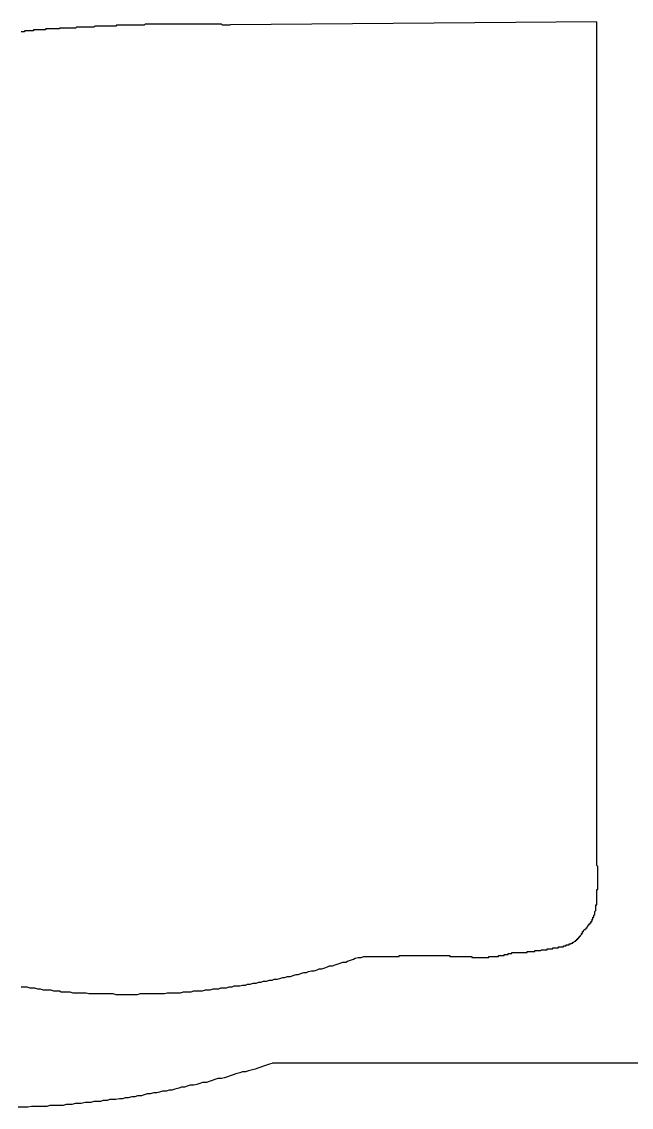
# Model space of a CAD drawing. Extents: x 83 to 239, y 31 to 153.
# Drawn here: x 152.703 to 153.341, y 141.967 to 143.104 of the extents above; entities that cross this region are included whole.
import ezdxf

# ---------------------------------------------------------------- set-up
doc = ezdxf.new("R2010")
doc.units = 0
doc.layers.get('0').update_dxf_attribs({"linetype": 'CONTINUOUS'})

msp = doc.modelspace()

# ---------------------------------------------------------------- linework, layer by layer
at = {"color": 7, "linetype": 'CONTINUOUS'}
for p, q in [((153.3051, 143.1036), (152.9213, 143.1002)), ((153.3051, 142.2238), (153.3051, 143.1036)), ((153.8791, 142.0132), (152.9654, 142.0132))]:
    msp.add_line(p, q, dxfattribs=at)
at = {"color": 7}
for points in [[(152.921, 143.1, 0), (152.92, 143.1, 0), (152.92, 143.1, 0), (152.919, 143.1, 0), (152.918, 143.1, 0), (152.917, 143.1, 0), (152.916, 143.1, 0), (152.916, 143.1, 0), (152.915, 143.1, 0), (152.914, 143.1, 0), (152.913, 143.1, 0), (152.912, 143.101, 0), (152.911, 143.101, 0), (152.911, 143.101, 0), (152.91, 143.101, 0), (152.909, 143.101, 0), (152.908, 143.101, 0), (152.907, 143.101, 0), (152.906, 143.101, 0), (152.906, 143.101, 0), (152.905, 143.101, 0), (152.904, 143.101, 0), (152.903, 143.101, 0), (152.902, 143.101, 0), (152.902, 143.101, 0), (152.901, 143.101, 0), (152.9, 143.101, 0), (152.899, 143.101, 0), (152.898, 143.101, 0), (152.897, 143.101, 0), (152.897, 143.101, 0), (152.896, 143.101, 0), (152.895, 143.101, 0), (152.894, 143.101, 0), (152.893, 143.101, 0), (152.893, 143.101, 0), (152.892, 143.101, 0), (152.891, 143.101, 0), (152.89, 143.101, 0), (152.889, 143.101, 0), (152.888, 143.101, 0), (152.888, 143.101, 0), (152.887, 143.101, 0), (152.886, 143.101, 0), (152.885, 143.101, 0), (152.884, 143.101, 0), (152.884, 143.101, 0), (152.883, 143.101, 0), (152.882, 143.101, 0), (152.881, 143.101, 0), (152.88, 143.101, 0), (152.879, 143.101, 0), (152.879, 143.101, 0), (152.878, 143.101, 0), (152.877, 143.101, 0), (152.876, 143.101, 0), (152.875, 143.101, 0), (152.874, 143.101, 0), (152.874, 143.101, 0), (152.873, 143.101, 0), (152.872, 143.101, 0), (152.871, 143.101, 0), (152.87, 143.101, 0), (152.87, 143.101, 0), (152.869, 143.101, 0), (152.868, 143.101, 0), (152.867, 143.101, 0), (152.866, 143.101, 0), (152.865, 143.101, 0), (152.865, 143.101, 0), (152.864, 143.101, 0), (152.863, 143.101, 0), (152.862, 143.101, 0), (152.861, 143.101, 0), (152.861, 143.101, 0), (152.86, 143.101, 0), (152.859, 143.101, 0), (152.858, 143.101, 0), (152.857, 143.101, 0), (152.856, 143.101, 0), (152.856, 143.101, 0), (152.855, 143.101, 0), (152.854, 143.101, 0), (152.853, 143.101, 0), (152.852, 143.101, 0), (152.851, 143.101, 0), (152.851, 143.101, 0), (152.85, 143.101, 0), (152.849, 143.101, 0), (152.848, 143.101, 0), (152.847, 143.101, 0), (152.847, 143.101, 0), (152.846, 143.101, 0), (152.845, 143.101, 0), (152.844, 143.101, 0), (152.843, 143.101, 0), (152.842, 143.101, 0), (152.842, 143.101, 0), (152.841, 143.101, 0), (152.84, 143.101, 0), (152.839, 143.101, 0), (152.838, 143.101, 0), (152.838, 143.101, 0), (152.837, 143.101, 0), (152.836, 143.101, 0), (152.835, 143.101, 0), (152.834, 143.101, 0), (152.833, 143.101, 0), (152.833, 143.101, 0), (152.832, 143.101, 0), (152.831, 143.1, 0), (152.83, 143.1, 0), (152.829, 143.1, 0), (152.828, 143.1, 0), (152.828, 143.1, 0), (152.827, 143.1, 0), (152.826, 143.1, 0), (152.825, 143.1, 0), (152.824, 143.1, 0), (152.824, 143.1, 0), (152.823, 143.1, 0), (152.822, 143.1, 0), (152.821, 143.1, 0), (152.82, 143.1, 0), (152.819, 143.1, 0), (152.819, 143.1, 0), (152.818, 143.1, 0), (152.817, 143.1, 0), (152.816, 143.1, 0), (152.815, 143.1, 0), (152.815, 143.1, 0), (152.814, 143.1, 0), (152.813, 143.1, 0), (152.812, 143.1, 0), (152.811, 143.1, 0), (152.81, 143.1, 0), (152.81, 143.1, 0), (152.809, 143.1, 0), (152.808, 143.1, 0), (152.807, 143.1, 0), (152.806, 143.1, 0), (152.806, 143.1, 0), (152.805, 143.1, 0), (152.804, 143.1, 0), (152.803, 143.1, 0), (152.802, 143.1, 0), (152.801, 143.099, 0), (152.801, 143.099, 0), (152.8, 143.099, 0), (152.799, 143.099, 0), (152.798, 143.099, 0), (152.797, 143.099, 0), (152.796, 143.099, 0), (152.796, 143.099, 0), (152.795, 143.099, 0), (152.794, 143.099, 0), (152.793, 143.099, 0), (152.792, 143.099, 0), (152.792, 143.099, 0), (152.791, 143.099, 0), (152.79, 143.099, 0), (152.789, 143.099, 0), (152.788, 143.099, 0), (152.787, 143.099, 0), (152.787, 143.099, 0), (152.786, 143.099, 0), (152.785, 143.099, 0), (152.784, 143.099, 0), (152.783, 143.099, 0), (152.783, 143.099, 0), (152.782, 143.099, 0), (152.781, 143.099, 0), (152.78, 143.099, 0), (152.779, 143.099, 0), (152.778, 143.098, 0), (152.778, 143.098, 0), (152.777, 143.098, 0), (152.776, 143.098, 0), (152.775, 143.098, 0), (152.774, 143.098, 0), (152.774, 143.098, 0), (152.773, 143.098, 0), (152.772, 143.098, 0), (152.771, 143.098, 0), (152.77, 143.098, 0), (152.769, 143.098, 0), (152.769, 143.098, 0), (152.768, 143.098, 0), (152.767, 143.098, 0), (152.766, 143.098, 0), (152.765, 143.098, 0), (152.764, 143.098, 0), (152.764, 143.098, 0), (152.763, 143.098, 0), (152.762, 143.098, 0), (152.761, 143.098, 0), (152.76, 143.098, 0), (152.76, 143.098, 0), (152.759, 143.097, 0), (152.758, 143.097, 0), (152.757, 143.097, 0), (152.756, 143.097, 0), (152.755, 143.097, 0), (152.755, 143.097, 0), (152.754, 143.097, 0), (152.753, 143.097, 0), (152.752, 143.097, 0), (152.751, 143.097, 0), (152.751, 143.097, 0), (152.75, 143.097, 0), (152.749, 143.097, 0), (152.748, 143.097, 0), (152.747, 143.097, 0), (152.746, 143.097, 0), (152.746, 143.097, 0), (152.745, 143.097, 0), (152.744, 143.097, 0), (152.743, 143.097, 0), (152.742, 143.097, 0), (152.742, 143.096, 0), (152.741, 143.096, 0), (152.74, 143.096, 0), (152.739, 143.096, 0), (152.738, 143.096, 0), (152.737, 143.096, 0), (152.737, 143.096, 0), (152.736, 143.096, 0), (152.735, 143.096, 0), (152.734, 143.096, 0), (152.733, 143.096, 0), (152.733, 143.096, 0), (152.732, 143.096, 0), (152.731, 143.096, 0), (152.73, 143.096, 0), (152.729, 143.096, 0), (152.728, 143.096, 0), (152.728, 143.096, 0), (152.727, 143.095, 0), (152.726, 143.095, 0), (152.725, 143.095, 0), (152.724, 143.095, 0), (152.724, 143.095, 0), (152.723, 143.095, 0), (152.722, 143.095, 0), (152.721, 143.095, 0), (152.72, 143.095, 0), (152.719, 143.095, 0), (152.719, 143.095, 0), (152.718, 143.095, 0), (152.717, 143.095, 0), (152.716, 143.095, 0), (152.715, 143.095, 0), (152.715, 143.094, 0), (152.714, 143.094, 0), (152.713, 143.094, 0), (152.712, 143.094, 0), (152.711, 143.094, 0), (152.71, 143.094, 0), (152.71, 143.094, 0), (152.709, 143.094, 0), (152.708, 143.094, 0), (152.707, 143.094, 0), (152.706, 143.094, 0), (152.706, 143.094, 0), (152.705, 143.093, 0), (152.704, 143.093, 0), (152.703, 143.093, 0), (152.702, 143.093, 0)], [(153.292, 142.153, 0), (153.292, 142.153, 0), (153.292, 142.153, 0), (153.292, 142.153, 0), (153.292, 142.153, 0), (153.292, 142.153, 0), (153.292, 142.153, 0), (153.292, 142.153, 0), (153.293, 142.153, 0), (153.293, 142.154, 0), (153.293, 142.154, 0), (153.293, 142.154, 0), (153.293, 142.154, 0), (153.293, 142.154, 0), (153.293, 142.154, 0), (153.293, 142.154, 0), (153.294, 142.154, 0), (153.294, 142.155, 0), (153.294, 142.155, 0), (153.294, 142.155, 0), (153.294, 142.155, 0), (153.294, 142.155, 0), (153.294, 142.155, 0), (153.295, 142.155, 0), (153.295, 142.156, 0), (153.295, 142.156, 0), (153.295, 142.156, 0), (153.295, 142.156, 0), (153.295, 142.156, 0), (153.295, 142.156, 0), (153.295, 142.156, 0), (153.295, 142.156, 0), (153.296, 142.157, 0), (153.296, 142.157, 0), (153.296, 142.157, 0), (153.296, 142.157, 0), (153.296, 142.157, 0), (153.296, 142.157, 0), (153.296, 142.157, 0), (153.296, 142.158, 0), (153.297, 142.158, 0), (153.297, 142.158, 0), (153.297, 142.158, 0), (153.297, 142.158, 0), (153.297, 142.158, 0), (153.297, 142.158, 0), (153.297, 142.159, 0), (153.297, 142.159, 0), (153.297, 142.159, 0), (153.298, 142.159, 0), (153.298, 142.159, 0), (153.298, 142.159, 0), (153.298, 142.159, 0), (153.298, 142.16, 0), (153.298, 142.16, 0), (153.298, 142.16, 0), (153.298, 142.16, 0), (153.298, 142.16, 0), (153.299, 142.16, 0), (153.299, 142.16, 0), (153.299, 142.161, 0), (153.299, 142.161, 0), (153.299, 142.161, 0), (153.299, 142.161, 0), (153.299, 142.161, 0), (153.299, 142.161, 0), (153.299, 142.162, 0), (153.299, 142.162, 0), (153.299, 142.162, 0), (153.3, 142.162, 0), (153.3, 142.162, 0), (153.3, 142.162, 0), (153.3, 142.162, 0), (153.3, 142.163, 0), (153.3, 142.163, 0), (153.3, 142.163, 0), (153.3, 142.163, 0), (153.3, 142.163, 0), (153.3, 142.163, 0), (153.3, 142.164, 0), (153.301, 142.164, 0), (153.301, 142.164, 0), (153.301, 142.164, 0), (153.301, 142.164, 0), (153.301, 142.164, 0), (153.301, 142.165, 0), (153.301, 142.165, 0), (153.301, 142.165, 0), (153.301, 142.165, 0), (153.301, 142.165, 0), (153.301, 142.165, 0), (153.301, 142.166, 0), (153.301, 142.166, 0), (153.302, 142.166, 0), (153.302, 142.166, 0), (153.302, 142.166, 0), (153.302, 142.166, 0), (153.302, 142.167, 0), (153.302, 142.167, 0), (153.302, 142.167, 0), (153.302, 142.167, 0), (153.302, 142.167, 0), (153.302, 142.167, 0), (153.302, 142.168, 0), (153.302, 142.168, 0), (153.302, 142.168, 0), (153.302, 142.168, 0), (153.302, 142.168, 0), (153.302, 142.168, 0), (153.303, 142.169, 0), (153.303, 142.169, 0), (153.303, 142.169, 0), (153.303, 142.169, 0), (153.303, 142.169, 0), (153.303, 142.17, 0), (153.303, 142.17, 0), (153.303, 142.17, 0), (153.303, 142.17, 0), (153.303, 142.17, 0), (153.303, 142.17, 0), (153.303, 142.171, 0), (153.303, 142.171, 0), (153.303, 142.171, 0), (153.303, 142.171, 0), (153.303, 142.171, 0), (153.303, 142.171, 0), (153.303, 142.172, 0), (153.303, 142.172, 0), (153.303, 142.172, 0), (153.303, 142.172, 0), (153.303, 142.172, 0), (153.304, 142.173, 0), (153.304, 142.173, 0), (153.304, 142.173, 0), (153.304, 142.173, 0), (153.304, 142.173, 0), (153.304, 142.173, 0), (153.304, 142.174, 0), (153.304, 142.174, 0), (153.304, 142.174, 0), (153.304, 142.174, 0), (153.304, 142.174, 0), (153.304, 142.174, 0), (153.304, 142.175, 0), (153.304, 142.175, 0), (153.304, 142.175, 0), (153.304, 142.175, 0), (153.304, 142.175, 0), (153.304, 142.176, 0), (153.304, 142.176, 0), (153.304, 142.176, 0), (153.304, 142.176, 0), (153.304, 142.176, 0), (153.304, 142.176, 0), (153.304, 142.177, 0), (153.304, 142.177, 0), (153.304, 142.177, 0), (153.304, 142.177, 0), (153.304, 142.177, 0), (153.304, 142.178, 0), (153.304, 142.178, 0), (153.304, 142.178, 0), (153.304, 142.178, 0), (153.304, 142.178, 0), (153.304, 142.178, 0), (153.304, 142.179, 0), (153.304, 142.179, 0), (153.304, 142.179, 0), (153.305, 142.179, 0), (153.305, 142.179, 0), (153.305, 142.179, 0), (153.305, 142.18, 0), (153.305, 142.18, 0), (153.305, 142.18, 0), (153.305, 142.18, 0), (153.305, 142.18, 0), (153.305, 142.181, 0), (153.305, 142.181, 0), (153.305, 142.181, 0), (153.305, 142.181, 0), (153.305, 142.181, 0), (153.305, 142.181, 0), (153.305, 142.182, 0), (153.305, 142.182, 0), (153.305, 142.182, 0), (153.305, 142.182, 0), (153.305, 142.182, 0), (153.305, 142.183, 0), (153.305, 142.183, 0), (153.305, 142.183, 0), (153.305, 142.183, 0), (153.305, 142.183, 0), (153.305, 142.183, 0), (153.305, 142.184, 0), (153.305, 142.184, 0), (153.305, 142.184, 0), (153.305, 142.184, 0), (153.305, 142.184, 0), (153.305, 142.185, 0), (153.305, 142.185, 0), (153.305, 142.185, 0), (153.305, 142.185, 0), (153.305, 142.185, 0), (153.305, 142.185, 0), (153.305, 142.186, 0), (153.305, 142.186, 0), (153.305, 142.186, 0), (153.305, 142.186, 0), (153.305, 142.186, 0), (153.305, 142.187, 0), (153.305, 142.187, 0), (153.305, 142.187, 0), (153.305, 142.187, 0), (153.305, 142.187, 0), (153.305, 142.187, 0), (153.305, 142.188, 0), (153.305, 142.188, 0), (153.305, 142.188, 0), (153.305, 142.188, 0), (153.305, 142.188, 0), (153.305, 142.189, 0), (153.305, 142.189, 0), (153.305, 142.189, 0), (153.305, 142.189, 0), (153.305, 142.189, 0), (153.305, 142.189, 0), (153.305, 142.19, 0), (153.305, 142.19, 0), (153.305, 142.19, 0), (153.305, 142.19, 0), (153.305, 142.19, 0), (153.305, 142.191, 0), (153.305, 142.191, 0), (153.305, 142.191, 0), (153.305, 142.191, 0), (153.305, 142.191, 0), (153.305, 142.191, 0), (153.305, 142.192, 0), (153.305, 142.192, 0), (153.305, 142.192, 0), (153.305, 142.192, 0), (153.305, 142.192, 0), (153.305, 142.193, 0), (153.305, 142.193, 0), (153.305, 142.193, 0), (153.305, 142.193, 0), (153.305, 142.193, 0), (153.305, 142.193, 0), (153.305, 142.194, 0), (153.305, 142.194, 0), (153.305, 142.194, 0), (153.305, 142.194, 0), (153.305, 142.194, 0), (153.305, 142.195, 0), (153.305, 142.195, 0), (153.305, 142.195, 0), (153.305, 142.195, 0), (153.305, 142.195, 0), (153.306, 142.195, 0), (153.306, 142.196, 0), (153.306, 142.196, 0), (153.306, 142.196, 0), (153.306, 142.196, 0), (153.306, 142.196, 0), (153.306, 142.196, 0), (153.306, 142.197, 0), (153.306, 142.197, 0), (153.306, 142.197, 0), (153.306, 142.197, 0), (153.306, 142.197, 0), (153.306, 142.198, 0), (153.306, 142.198, 0), (153.306, 142.198, 0), (153.306, 142.198, 0), (153.306, 142.198, 0), (153.306, 142.198, 0), (153.306, 142.199, 0), (153.306, 142.199, 0), (153.306, 142.199, 0), (153.306, 142.199, 0), (153.306, 142.199, 0), (153.306, 142.2, 0), (153.306, 142.2, 0), (153.306, 142.2, 0), (153.306, 142.2, 0), (153.306, 142.2, 0), (153.306, 142.2, 0), (153.306, 142.201, 0), (153.306, 142.201, 0), (153.306, 142.201, 0), (153.306, 142.201, 0), (153.306, 142.201, 0), (153.306, 142.202, 0), (153.306, 142.202, 0), (153.306, 142.202, 0), (153.306, 142.202, 0), (153.306, 142.202, 0), (153.306, 142.202, 0), (153.306, 142.203, 0), (153.306, 142.203, 0), (153.306, 142.203, 0), (153.306, 142.203, 0), (153.306, 142.203, 0), (153.306, 142.204, 0), (153.306, 142.204, 0), (153.306, 142.204, 0), (153.306, 142.204, 0), (153.306, 142.204, 0), (153.306, 142.204, 0), (153.306, 142.205, 0), (153.306, 142.205, 0), (153.306, 142.205, 0), (153.306, 142.205, 0), (153.306, 142.205, 0), (153.306, 142.206, 0), (153.306, 142.206, 0), (153.306, 142.206, 0), (153.306, 142.206, 0), (153.306, 142.206, 0), (153.306, 142.206, 0), (153.306, 142.207, 0), (153.306, 142.207, 0), (153.306, 142.207, 0), (153.306, 142.207, 0), (153.306, 142.207, 0), (153.306, 142.208, 0), (153.306, 142.208, 0), (153.306, 142.208, 0), (153.306, 142.208, 0), (153.306, 142.208, 0), (153.306, 142.208, 0), (153.306, 142.209, 0), (153.306, 142.209, 0), (153.306, 142.209, 0), (153.306, 142.209, 0), (153.306, 142.209, 0), (153.306, 142.21, 0), (153.306, 142.21, 0), (153.306, 142.21, 0), (153.306, 142.21, 0), (153.306, 142.21, 0), (153.306, 142.21, 0), (153.306, 142.211, 0), (153.306, 142.211, 0), (153.306, 142.211, 0), (153.306, 142.211, 0), (153.306, 142.211, 0), (153.306, 142.212, 0), (153.306, 142.212, 0), (153.306, 142.212, 0), (153.306, 142.212, 0), (153.306, 142.212, 0), (153.306, 142.212, 0), (153.306, 142.213, 0), (153.306, 142.213, 0), (153.306, 142.213, 0), (153.306, 142.213, 0), (153.306, 142.213, 0), (153.306, 142.214, 0), (153.306, 142.214, 0), (153.306, 142.214, 0), (153.306, 142.214, 0), (153.306, 142.214, 0), (153.306, 142.214, 0), (153.306, 142.215, 0), (153.306, 142.215, 0), (153.306, 142.215, 0), (153.306, 142.215, 0), (153.306, 142.215, 0), (153.306, 142.216, 0), (153.306, 142.216, 0), (153.306, 142.216, 0), (153.306, 142.216, 0), (153.306, 142.216, 0), (153.306, 142.216, 0), (153.306, 142.217, 0), (153.306, 142.217, 0), (153.306, 142.217, 0), (153.306, 142.217, 0), (153.306, 142.217, 0), (153.306, 142.218, 0), (153.306, 142.218, 0), (153.306, 142.218, 0), (153.306, 142.218, 0), (153.306, 142.218, 0), (153.306, 142.218, 0), (153.306, 142.219, 0), (153.306, 142.219, 0), (153.306, 142.219, 0), (153.306, 142.219, 0), (153.306, 142.219, 0), (153.305, 142.22, 0), (153.305, 142.22, 0), (153.305, 142.22, 0), (153.305, 142.22, 0), (153.305, 142.22, 0), (153.305, 142.22, 0), (153.305, 142.221, 0), (153.305, 142.221, 0), (153.305, 142.221, 0), (153.305, 142.221, 0), (153.305, 142.221, 0), (153.305, 142.221, 0), (153.305, 142.222, 0), (153.305, 142.222, 0), (153.305, 142.222, 0), (153.305, 142.222, 0), (153.305, 142.222, 0), (153.305, 142.223, 0), (153.305, 142.223, 0), (153.305, 142.223, 0), (153.305, 142.223, 0), (153.305, 142.223, 0), (153.305, 142.223, 0), (153.305, 142.224, 0), (153.305, 142.224, 0)], [(153.217, 142.129, 0), (153.217, 142.129, 0), (153.217, 142.129, 0), (153.217, 142.129, 0), (153.218, 142.129, 0), (153.218, 142.129, 0), (153.218, 142.129, 0), (153.218, 142.129, 0), (153.218, 142.129, 0), (153.219, 142.129, 0), (153.219, 142.129, 0), (153.219, 142.129, 0), (153.219, 142.129, 0), (153.219, 142.129, 0), (153.22, 142.129, 0), (153.22, 142.129, 0), (153.22, 142.129, 0), (153.22, 142.129, 0), (153.22, 142.129, 0), (153.221, 142.129, 0), (153.221, 142.129, 0), (153.221, 142.129, 0), (153.221, 142.129, 0), (153.221, 142.129, 0), (153.222, 142.129, 0), (153.222, 142.129, 0), (153.222, 142.129, 0), (153.222, 142.129, 0), (153.222, 142.129, 0), (153.223, 142.129, 0), (153.223, 142.129, 0), (153.223, 142.129, 0), (153.223, 142.129, 0), (153.223, 142.129, 0), (153.224, 142.129, 0), (153.224, 142.129, 0), (153.224, 142.129, 0), (153.224, 142.129, 0), (153.224, 142.129, 0), (153.224, 142.129, 0), (153.225, 142.129, 0), (153.225, 142.129, 0), (153.225, 142.129, 0), (153.225, 142.129, 0), (153.225, 142.129, 0), (153.226, 142.129, 0), (153.226, 142.129, 0), (153.226, 142.129, 0), (153.226, 142.129, 0), (153.226, 142.129, 0), (153.227, 142.129, 0), (153.227, 142.129, 0), (153.227, 142.129, 0), (153.227, 142.129, 0), (153.227, 142.129, 0), (153.228, 142.129, 0), (153.228, 142.129, 0), (153.228, 142.129, 0), (153.228, 142.129, 0), (153.228, 142.129, 0), (153.229, 142.129, 0), (153.229, 142.129, 0), (153.229, 142.129, 0), (153.229, 142.129, 0), (153.229, 142.129, 0), (153.23, 142.129, 0), (153.23, 142.129, 0), (153.23, 142.129, 0), (153.23, 142.129, 0), (153.23, 142.129, 0), (153.231, 142.129, 0), (153.231, 142.129, 0), (153.231, 142.129, 0), (153.231, 142.129, 0), (153.231, 142.129, 0), (153.232, 142.129, 0), (153.232, 142.13, 0), (153.232, 142.13, 0), (153.232, 142.13, 0), (153.232, 142.13, 0), (153.233, 142.13, 0), (153.233, 142.13, 0), (153.233, 142.13, 0), (153.233, 142.13, 0), (153.233, 142.13, 0), (153.234, 142.13, 0), (153.234, 142.13, 0), (153.234, 142.13, 0), (153.234, 142.13, 0), (153.234, 142.13, 0), (153.235, 142.13, 0), (153.235, 142.13, 0), (153.235, 142.13, 0), (153.235, 142.13, 0), (153.235, 142.13, 0), (153.236, 142.13, 0), (153.236, 142.13, 0), (153.236, 142.13, 0), (153.236, 142.13, 0), (153.236, 142.13, 0), (153.236, 142.13, 0), (153.237, 142.13, 0), (153.237, 142.13, 0), (153.237, 142.13, 0), (153.237, 142.13, 0), (153.237, 142.13, 0), (153.238, 142.13, 0), (153.238, 142.13, 0), (153.238, 142.13, 0), (153.238, 142.13, 0), (153.238, 142.13, 0), (153.239, 142.13, 0), (153.239, 142.13, 0), (153.239, 142.13, 0), (153.239, 142.13, 0), (153.239, 142.13, 0), (153.24, 142.13, 0), (153.24, 142.131, 0), (153.24, 142.131, 0), (153.24, 142.131, 0), (153.24, 142.131, 0), (153.241, 142.131, 0), (153.241, 142.131, 0), (153.241, 142.131, 0), (153.241, 142.131, 0), (153.241, 142.131, 0), (153.242, 142.131, 0), (153.242, 142.131, 0), (153.242, 142.131, 0), (153.242, 142.131, 0), (153.242, 142.131, 0), (153.243, 142.131, 0), (153.243, 142.131, 0), (153.243, 142.131, 0), (153.243, 142.131, 0), (153.243, 142.131, 0), (153.244, 142.131, 0), (153.244, 142.131, 0), (153.244, 142.131, 0), (153.244, 142.131, 0), (153.244, 142.131, 0), (153.245, 142.131, 0), (153.245, 142.131, 0), (153.245, 142.131, 0), (153.245, 142.131, 0), (153.245, 142.131, 0), (153.245, 142.131, 0), (153.246, 142.131, 0), (153.246, 142.131, 0), (153.246, 142.131, 0), (153.246, 142.131, 0), (153.246, 142.131, 0), (153.247, 142.132, 0), (153.247, 142.132, 0), (153.247, 142.132, 0), (153.247, 142.132, 0), (153.247, 142.132, 0), (153.248, 142.132, 0), (153.248, 142.132, 0), (153.248, 142.132, 0), (153.248, 142.132, 0), (153.248, 142.132, 0), (153.249, 142.132, 0), (153.249, 142.132, 0), (153.249, 142.132, 0), (153.249, 142.132, 0), (153.249, 142.132, 0), (153.25, 142.132, 0), (153.25, 142.132, 0), (153.25, 142.132, 0), (153.25, 142.132, 0), (153.25, 142.132, 0), (153.251, 142.132, 0), (153.251, 142.132, 0), (153.251, 142.132, 0), (153.251, 142.132, 0), (153.251, 142.132, 0), (153.252, 142.132, 0), (153.252, 142.132, 0), (153.252, 142.132, 0), (153.252, 142.132, 0), (153.252, 142.132, 0), (153.253, 142.132, 0), (153.253, 142.132, 0), (153.253, 142.133, 0), (153.253, 142.133, 0), (153.253, 142.133, 0), (153.253, 142.133, 0), (153.254, 142.133, 0), (153.254, 142.133, 0), (153.254, 142.133, 0), (153.254, 142.133, 0), (153.254, 142.133, 0), (153.255, 142.133, 0), (153.255, 142.133, 0), (153.255, 142.133, 0), (153.255, 142.133, 0), (153.255, 142.133, 0), (153.256, 142.133, 0), (153.256, 142.133, 0), (153.256, 142.133, 0), (153.256, 142.133, 0), (153.256, 142.133, 0), (153.257, 142.133, 0), (153.257, 142.133, 0), (153.257, 142.133, 0), (153.257, 142.133, 0), (153.257, 142.133, 0), (153.258, 142.133, 0), (153.258, 142.133, 0), (153.258, 142.133, 0), (153.258, 142.133, 0), (153.258, 142.133, 0), (153.259, 142.133, 0), (153.259, 142.133, 0), (153.259, 142.133, 0), (153.259, 142.134, 0), (153.259, 142.134, 0), (153.26, 142.134, 0), (153.26, 142.134, 0), (153.26, 142.134, 0), (153.26, 142.134, 0), (153.26, 142.134, 0), (153.261, 142.134, 0), (153.261, 142.134, 0), (153.261, 142.134, 0), (153.261, 142.134, 0), (153.261, 142.134, 0), (153.261, 142.134, 0), (153.262, 142.134, 0), (153.262, 142.134, 0), (153.262, 142.134, 0), (153.262, 142.134, 0), (153.262, 142.134, 0), (153.263, 142.134, 0), (153.263, 142.134, 0), (153.263, 142.134, 0), (153.263, 142.134, 0), (153.263, 142.134, 0), (153.264, 142.134, 0), (153.264, 142.134, 0), (153.264, 142.134, 0), (153.264, 142.134, 0), (153.264, 142.134, 0), (153.265, 142.134, 0), (153.265, 142.134, 0), (153.265, 142.134, 0), (153.265, 142.135, 0), (153.265, 142.135, 0), (153.266, 142.135, 0), (153.266, 142.135, 0), (153.266, 142.135, 0), (153.266, 142.135, 0), (153.266, 142.135, 0), (153.267, 142.135, 0), (153.267, 142.135, 0), (153.267, 142.135, 0), (153.267, 142.135, 0), (153.267, 142.135, 0), (153.268, 142.135, 0), (153.268, 142.135, 0), (153.268, 142.135, 0), (153.268, 142.135, 0), (153.268, 142.135, 0), (153.268, 142.135, 0), (153.269, 142.135, 0), (153.269, 142.135, 0), (153.269, 142.135, 0), (153.269, 142.135, 0), (153.269, 142.135, 0), (153.27, 142.135, 0), (153.27, 142.136, 0), (153.27, 142.136, 0), (153.27, 142.136, 0), (153.27, 142.136, 0), (153.271, 142.136, 0), (153.271, 142.136, 0), (153.271, 142.136, 0), (153.271, 142.136, 0), (153.271, 142.136, 0), (153.272, 142.136, 0), (153.272, 142.136, 0), (153.272, 142.136, 0), (153.272, 142.136, 0), (153.272, 142.136, 0), (153.273, 142.136, 0), (153.273, 142.136, 0), (153.273, 142.136, 0), (153.273, 142.136, 0), (153.273, 142.136, 0), (153.273, 142.137, 0), (153.274, 142.137, 0), (153.274, 142.137, 0), (153.274, 142.137, 0), (153.274, 142.137, 0), (153.274, 142.137, 0), (153.275, 142.137, 0), (153.275, 142.137, 0), (153.275, 142.137, 0), (153.275, 142.137, 0), (153.275, 142.137, 0), (153.275, 142.137, 0), (153.276, 142.137, 0), (153.276, 142.137, 0), (153.276, 142.138, 0), (153.276, 142.138, 0), (153.276, 142.138, 0), (153.277, 142.138, 0), (153.277, 142.138, 0), (153.277, 142.138, 0), (153.277, 142.138, 0), (153.277, 142.138, 0), (153.278, 142.138, 0), (153.278, 142.138, 0), (153.278, 142.138, 0), (153.278, 142.138, 0), (153.278, 142.139, 0), (153.278, 142.139, 0), (153.279, 142.139, 0), (153.279, 142.139, 0), (153.279, 142.139, 0), (153.279, 142.139, 0), (153.279, 142.139, 0), (153.279, 142.139, 0), (153.28, 142.139, 0), (153.28, 142.139, 0), (153.28, 142.139, 0), (153.28, 142.14, 0), (153.28, 142.14, 0), (153.28, 142.14, 0), (153.281, 142.14, 0), (153.281, 142.14, 0), (153.281, 142.14, 0), (153.281, 142.14, 0), (153.281, 142.14, 0), (153.281, 142.14, 0), (153.282, 142.141, 0), (153.282, 142.141, 0), (153.282, 142.141, 0), (153.282, 142.141, 0), (153.282, 142.141, 0), (153.282, 142.141, 0), (153.283, 142.141, 0), (153.283, 142.141, 0), (153.283, 142.142, 0), (153.283, 142.142, 0), (153.283, 142.142, 0), (153.283, 142.142, 0), (153.283, 142.142, 0), (153.284, 142.142, 0), (153.284, 142.142, 0), (153.284, 142.142, 0), (153.284, 142.143, 0), (153.284, 142.143, 0), (153.284, 142.143, 0), (153.284, 142.143, 0), (153.285, 142.143, 0), (153.285, 142.143, 0), (153.285, 142.143, 0), (153.285, 142.144, 0), (153.285, 142.144, 0), (153.285, 142.144, 0), (153.285, 142.144, 0), (153.286, 142.144, 0), (153.286, 142.144, 0), (153.286, 142.144, 0), (153.286, 142.145, 0), (153.286, 142.145, 0), (153.286, 142.145, 0), (153.286, 142.145, 0), (153.287, 142.145, 0), (153.287, 142.145, 0), (153.287, 142.145, 0), (153.287, 142.146, 0), (153.287, 142.146, 0), (153.287, 142.146, 0), (153.287, 142.146, 0), (153.287, 142.146, 0), (153.288, 142.146, 0), (153.288, 142.147, 0), (153.288, 142.147, 0), (153.288, 142.147, 0), (153.288, 142.147, 0), (153.288, 142.147, 0), (153.288, 142.147, 0), (153.288, 142.147, 0), (153.289, 142.148, 0), (153.289, 142.148, 0), (153.289, 142.148, 0), (153.289, 142.148, 0), (153.289, 142.148, 0), (153.289, 142.148, 0), (153.289, 142.149, 0), (153.289, 142.149, 0), (153.289, 142.149, 0), (153.29, 142.149, 0), (153.29, 142.149, 0), (153.29, 142.149, 0), (153.29, 142.15, 0), (153.29, 142.15, 0), (153.29, 142.15, 0), (153.29, 142.15, 0), (153.29, 142.15, 0), (153.29, 142.15, 0), (153.29, 142.151, 0), (153.291, 142.151, 0), (153.291, 142.151, 0), (153.291, 142.151, 0), (153.291, 142.151, 0), (153.291, 142.151, 0), (153.291, 142.152, 0), (153.291, 142.152, 0), (153.291, 142.152, 0), (153.291, 142.152, 0), (153.291, 142.152, 0), (153.292, 142.153, 0)], [(152.702, 142.093, 0), (152.705, 142.093, 0), (152.708, 142.093, 0), (152.711, 142.092, 0), (152.713, 142.092, 0), (152.716, 142.092, 0), (152.719, 142.091, 0), (152.722, 142.091, 0), (152.725, 142.09, 0), (152.728, 142.09, 0), (152.73, 142.09, 0), (152.733, 142.09, 0), (152.736, 142.089, 0), (152.739, 142.089, 0), (152.742, 142.089, 0), (152.744, 142.088, 0), (152.747, 142.088, 0), (152.75, 142.088, 0), (152.753, 142.088, 0), (152.756, 142.087, 0), (152.759, 142.087, 0), (152.761, 142.087, 0), (152.764, 142.087, 0), (152.767, 142.087, 0), (152.77, 142.087, 0), (152.773, 142.086, 0), (152.776, 142.086, 0), (152.778, 142.086, 0), (152.781, 142.086, 0), (152.784, 142.086, 0), (152.787, 142.086, 0), (152.79, 142.086, 0), (152.793, 142.086, 0), (152.795, 142.086, 0), (152.798, 142.086, 0), (152.801, 142.085, 0), (152.804, 142.085, 0), (152.807, 142.085, 0), (152.81, 142.085, 0), (152.812, 142.085, 0), (152.815, 142.085, 0), (152.818, 142.085, 0), (152.821, 142.085, 0), (152.824, 142.085, 0), (152.827, 142.086, 0), (152.829, 142.086, 0), (152.832, 142.086, 0), (152.835, 142.086, 0), (152.838, 142.086, 0), (152.841, 142.086, 0), (152.844, 142.086, 0), (152.846, 142.086, 0), (152.849, 142.086, 0), (152.852, 142.086, 0), (152.855, 142.087, 0), (152.858, 142.087, 0), (152.861, 142.087, 0), (152.863, 142.087, 0), (152.866, 142.087, 0), (152.869, 142.087, 0), (152.872, 142.088, 0), (152.875, 142.088, 0), (152.878, 142.088, 0), (152.88, 142.088, 0), (152.883, 142.089, 0), (152.886, 142.089, 0), (152.889, 142.089, 0), (152.892, 142.089, 0), (152.895, 142.09, 0), (152.897, 142.09, 0), (152.9, 142.09, 0), (152.903, 142.091, 0), (152.906, 142.091, 0), (152.909, 142.091, 0), (152.911, 142.092, 0), (152.914, 142.092, 0), (152.917, 142.092, 0), (152.92, 142.093, 0), (152.923, 142.093, 0), (152.925, 142.094, 0), (152.928, 142.094, 0), (152.931, 142.094, 0), (152.934, 142.095, 0), (152.937, 142.095, 0), (152.939, 142.096, 0), (152.942, 142.096, 0), (152.945, 142.097, 0), (152.948, 142.097, 0), (152.951, 142.098, 0), (152.953, 142.098, 0), (152.956, 142.099, 0), (152.959, 142.099, 0), (152.962, 142.1, 0), (152.965, 142.1, 0), (152.967, 142.101, 0), (152.97, 142.101, 0), (152.973, 142.102, 0), (152.976, 142.103, 0), (152.978, 142.103, 0), (152.981, 142.104, 0), (152.984, 142.104, 0), (152.987, 142.105, 0), (152.99, 142.106, 0), (152.992, 142.106, 0), (152.995, 142.107, 0), (152.998, 142.108, 0), (153.001, 142.108, 0), (153.003, 142.109, 0), (153.006, 142.11, 0), (153.009, 142.11, 0), (153.012, 142.111, 0), (153.014, 142.112, 0), (153.017, 142.112, 0), (153.02, 142.113, 0), (153.023, 142.114, 0), (153.025, 142.115, 0), (153.028, 142.115, 0), (153.031, 142.116, 0), (153.033, 142.117, 0), (153.036, 142.118, 0), (153.039, 142.119, 0), (153.042, 142.119, 0), (153.044, 142.12, 0), (153.047, 142.121, 0), (153.05, 142.122, 0), (153.052, 142.123, 0), (153.055, 142.124, 0), (153.058, 142.124, 0), (153.061, 142.125, 0)], [(153.061, 142.125, 0), (153.061, 142.125, 0), (153.061, 142.125, 0), (153.062, 142.125, 0), (153.062, 142.125, 0), (153.062, 142.125, 0), (153.063, 142.125, 0), (153.063, 142.125, 0), (153.064, 142.125, 0), (153.064, 142.125, 0), (153.064, 142.125, 0), (153.065, 142.125, 0), (153.065, 142.125, 0), (153.065, 142.125, 0), (153.066, 142.125, 0), (153.066, 142.125, 0), (153.067, 142.125, 0), (153.067, 142.125, 0), (153.067, 142.125, 0), (153.068, 142.125, 0), (153.068, 142.125, 0), (153.068, 142.125, 0), (153.069, 142.125, 0), (153.069, 142.125, 0), (153.07, 142.125, 0), (153.07, 142.125, 0), (153.07, 142.125, 0), (153.071, 142.125, 0), (153.071, 142.125, 0), (153.071, 142.125, 0), (153.072, 142.125, 0), (153.072, 142.125, 0), (153.073, 142.125, 0), (153.073, 142.125, 0), (153.073, 142.125, 0), (153.074, 142.125, 0), (153.074, 142.125, 0), (153.074, 142.125, 0), (153.075, 142.125, 0), (153.075, 142.125, 0), (153.076, 142.125, 0), (153.076, 142.125, 0), (153.076, 142.125, 0), (153.077, 142.125, 0), (153.077, 142.125, 0), (153.078, 142.125, 0), (153.078, 142.125, 0), (153.078, 142.125, 0), (153.079, 142.125, 0), (153.079, 142.125, 0), (153.079, 142.125, 0), (153.08, 142.125, 0), (153.08, 142.125, 0), (153.081, 142.125, 0), (153.081, 142.125, 0), (153.081, 142.125, 0), (153.082, 142.125, 0), (153.082, 142.125, 0), (153.082, 142.125, 0), (153.083, 142.125, 0), (153.083, 142.125, 0), (153.084, 142.125, 0), (153.084, 142.125, 0), (153.084, 142.125, 0), (153.085, 142.125, 0), (153.085, 142.125, 0), (153.085, 142.125, 0), (153.086, 142.125, 0), (153.086, 142.125, 0), (153.087, 142.125, 0), (153.087, 142.125, 0), (153.087, 142.125, 0), (153.088, 142.125, 0), (153.088, 142.125, 0), (153.088, 142.125, 0), (153.089, 142.125, 0), (153.089, 142.125, 0), (153.09, 142.125, 0), (153.09, 142.125, 0), (153.09, 142.125, 0), (153.091, 142.125, 0), (153.091, 142.125, 0), (153.091, 142.125, 0), (153.092, 142.125, 0), (153.092, 142.125, 0), (153.093, 142.125, 0), (153.093, 142.125, 0), (153.093, 142.125, 0), (153.094, 142.125, 0), (153.094, 142.125, 0), (153.095, 142.125, 0), (153.095, 142.125, 0), (153.095, 142.125, 0), (153.096, 142.125, 0), (153.096, 142.125, 0), (153.096, 142.125, 0), (153.097, 142.125, 0), (153.097, 142.125, 0), (153.098, 142.125, 0), (153.098, 142.125, 0), (153.098, 142.126, 0), (153.099, 142.126, 0), (153.099, 142.126, 0), (153.099, 142.126, 0), (153.1, 142.126, 0), (153.1, 142.126, 0), (153.101, 142.126, 0), (153.101, 142.126, 0), (153.101, 142.126, 0), (153.102, 142.126, 0), (153.102, 142.126, 0), (153.102, 142.126, 0), (153.103, 142.126, 0), (153.103, 142.126, 0), (153.104, 142.126, 0), (153.104, 142.126, 0), (153.104, 142.126, 0), (153.105, 142.126, 0), (153.105, 142.126, 0), (153.105, 142.126, 0), (153.106, 142.126, 0), (153.106, 142.126, 0), (153.107, 142.126, 0), (153.107, 142.126, 0), (153.107, 142.126, 0), (153.108, 142.126, 0), (153.108, 142.126, 0), (153.108, 142.126, 0), (153.109, 142.126, 0), (153.109, 142.126, 0), (153.11, 142.126, 0), (153.11, 142.126, 0), (153.11, 142.126, 0), (153.111, 142.126, 0), (153.111, 142.126, 0), (153.111, 142.126, 0), (153.112, 142.126, 0), (153.112, 142.126, 0), (153.113, 142.126, 0), (153.113, 142.126, 0), (153.113, 142.126, 0), (153.114, 142.126, 0), (153.114, 142.126, 0), (153.115, 142.126, 0), (153.115, 142.126, 0), (153.115, 142.126, 0), (153.116, 142.126, 0), (153.116, 142.126, 0), (153.116, 142.126, 0), (153.117, 142.126, 0), (153.117, 142.126, 0), (153.118, 142.126, 0), (153.118, 142.126, 0), (153.118, 142.126, 0), (153.119, 142.126, 0), (153.119, 142.126, 0), (153.119, 142.126, 0), (153.12, 142.126, 0), (153.12, 142.126, 0), (153.121, 142.126, 0), (153.121, 142.126, 0), (153.121, 142.126, 0), (153.122, 142.126, 0), (153.122, 142.126, 0), (153.122, 142.126, 0), (153.123, 142.126, 0), (153.123, 142.126, 0), (153.124, 142.126, 0), (153.124, 142.126, 0), (153.124, 142.126, 0), (153.125, 142.126, 0), (153.125, 142.126, 0), (153.125, 142.126, 0), (153.126, 142.126, 0), (153.126, 142.126, 0), (153.127, 142.126, 0), (153.127, 142.126, 0), (153.127, 142.126, 0), (153.128, 142.126, 0), (153.128, 142.126, 0), (153.128, 142.126, 0), (153.129, 142.126, 0), (153.129, 142.126, 0), (153.13, 142.126, 0), (153.13, 142.126, 0), (153.13, 142.126, 0), (153.131, 142.126, 0), (153.131, 142.126, 0), (153.132, 142.126, 0), (153.132, 142.126, 0), (153.132, 142.126, 0), (153.133, 142.126, 0), (153.133, 142.126, 0), (153.133, 142.126, 0), (153.134, 142.126, 0), (153.134, 142.126, 0), (153.135, 142.126, 0), (153.135, 142.126, 0), (153.135, 142.126, 0), (153.136, 142.126, 0), (153.136, 142.126, 0), (153.136, 142.126, 0), (153.137, 142.126, 0), (153.137, 142.126, 0), (153.138, 142.126, 0), (153.138, 142.126, 0), (153.138, 142.126, 0), (153.139, 142.126, 0), (153.139, 142.126, 0), (153.139, 142.126, 0), (153.14, 142.126, 0), (153.14, 142.126, 0), (153.141, 142.126, 0), (153.141, 142.126, 0), (153.141, 142.126, 0), (153.142, 142.126, 0), (153.142, 142.126, 0), (153.142, 142.126, 0), (153.143, 142.126, 0), (153.143, 142.126, 0), (153.144, 142.126, 0), (153.144, 142.126, 0), (153.144, 142.126, 0), (153.145, 142.126, 0), (153.145, 142.126, 0), (153.145, 142.126, 0), (153.146, 142.126, 0), (153.146, 142.126, 0), (153.147, 142.126, 0), (153.147, 142.126, 0), (153.147, 142.126, 0), (153.148, 142.126, 0), (153.148, 142.126, 0), (153.148, 142.126, 0), (153.149, 142.126, 0), (153.149, 142.126, 0), (153.15, 142.126, 0), (153.15, 142.126, 0), (153.15, 142.126, 0), (153.151, 142.126, 0), (153.151, 142.125, 0), (153.152, 142.125, 0), (153.152, 142.125, 0), (153.152, 142.125, 0), (153.153, 142.125, 0), (153.153, 142.125, 0), (153.153, 142.125, 0), (153.154, 142.125, 0), (153.154, 142.125, 0), (153.155, 142.125, 0), (153.155, 142.125, 0), (153.155, 142.125, 0), (153.156, 142.125, 0), (153.156, 142.125, 0), (153.156, 142.125, 0), (153.157, 142.125, 0), (153.157, 142.125, 0), (153.158, 142.125, 0), (153.158, 142.125, 0), (153.158, 142.125, 0), (153.159, 142.125, 0), (153.159, 142.125, 0), (153.159, 142.125, 0), (153.16, 142.125, 0), (153.16, 142.125, 0), (153.161, 142.125, 0), (153.161, 142.125, 0), (153.161, 142.125, 0), (153.162, 142.125, 0), (153.162, 142.125, 0), (153.162, 142.125, 0), (153.163, 142.125, 0), (153.163, 142.125, 0), (153.164, 142.125, 0), (153.164, 142.125, 0), (153.164, 142.125, 0), (153.165, 142.125, 0), (153.165, 142.125, 0), (153.165, 142.125, 0), (153.166, 142.125, 0), (153.166, 142.125, 0), (153.167, 142.125, 0), (153.167, 142.125, 0), (153.167, 142.125, 0), (153.168, 142.125, 0), (153.168, 142.125, 0), (153.168, 142.125, 0), (153.169, 142.125, 0), (153.169, 142.125, 0), (153.17, 142.125, 0), (153.17, 142.125, 0), (153.17, 142.125, 0), (153.171, 142.125, 0), (153.171, 142.125, 0), (153.171, 142.125, 0), (153.172, 142.125, 0), (153.172, 142.125, 0), (153.173, 142.125, 0), (153.173, 142.125, 0), (153.173, 142.125, 0), (153.174, 142.125, 0), (153.174, 142.124, 0), (153.175, 142.124, 0), (153.175, 142.124, 0), (153.175, 142.124, 0), (153.176, 142.124, 0), (153.176, 142.124, 0), (153.176, 142.124, 0), (153.177, 142.124, 0), (153.177, 142.124, 0), (153.178, 142.124, 0), (153.178, 142.124, 0), (153.178, 142.124, 0), (153.179, 142.124, 0), (153.179, 142.124, 0), (153.179, 142.124, 0), (153.18, 142.124, 0), (153.18, 142.124, 0), (153.181, 142.124, 0), (153.181, 142.124, 0), (153.181, 142.124, 0), (153.182, 142.124, 0), (153.182, 142.124, 0), (153.182, 142.124, 0), (153.183, 142.124, 0), (153.183, 142.124, 0), (153.184, 142.124, 0), (153.184, 142.124, 0), (153.184, 142.124, 0), (153.185, 142.124, 0), (153.185, 142.124, 0), (153.185, 142.124, 0), (153.186, 142.124, 0), (153.186, 142.124, 0), (153.187, 142.124, 0), (153.187, 142.124, 0), (153.187, 142.124, 0), (153.188, 142.124, 0), (153.188, 142.124, 0), (153.188, 142.124, 0), (153.189, 142.124, 0), (153.189, 142.124, 0), (153.19, 142.124, 0), (153.19, 142.124, 0), (153.19, 142.124, 0), (153.191, 142.124, 0), (153.191, 142.124, 0), (153.192, 142.124, 0), (153.192, 142.125, 0), (153.192, 142.125, 0), (153.193, 142.125, 0), (153.193, 142.125, 0), (153.193, 142.125, 0), (153.194, 142.125, 0), (153.194, 142.125, 0), (153.195, 142.125, 0), (153.195, 142.125, 0), (153.195, 142.125, 0), (153.196, 142.125, 0), (153.196, 142.125, 0), (153.196, 142.125, 0), (153.197, 142.125, 0), (153.197, 142.125, 0), (153.198, 142.125, 0), (153.198, 142.125, 0), (153.198, 142.125, 0), (153.199, 142.125, 0), (153.199, 142.125, 0), (153.199, 142.125, 0), (153.2, 142.125, 0), (153.2, 142.125, 0), (153.201, 142.125, 0), (153.201, 142.125, 0), (153.201, 142.125, 0), (153.202, 142.125, 0), (153.202, 142.125, 0), (153.202, 142.126, 0), (153.203, 142.126, 0), (153.203, 142.126, 0), (153.204, 142.126, 0), (153.204, 142.126, 0), (153.204, 142.126, 0), (153.205, 142.126, 0), (153.205, 142.126, 0), (153.205, 142.126, 0), (153.206, 142.126, 0), (153.206, 142.126, 0), (153.207, 142.126, 0), (153.207, 142.126, 0), (153.207, 142.126, 0), (153.208, 142.126, 0), (153.208, 142.127, 0), (153.208, 142.127, 0), (153.209, 142.127, 0), (153.209, 142.127, 0), (153.209, 142.127, 0), (153.21, 142.127, 0), (153.21, 142.127, 0), (153.211, 142.127, 0), (153.211, 142.127, 0), (153.211, 142.127, 0), (153.212, 142.127, 0), (153.212, 142.127, 0), (153.212, 142.128, 0), (153.213, 142.128, 0), (153.213, 142.128, 0), (153.214, 142.128, 0), (153.214, 142.128, 0), (153.214, 142.128, 0), (153.215, 142.128, 0), (153.215, 142.128, 0), (153.215, 142.128, 0), (153.216, 142.128, 0), (153.216, 142.129, 0), (153.216, 142.129, 0), (153.217, 142.129, 0)], [(152.965, 142.013, 0), (152.962, 142.012, 0), (152.959, 142.011, 0), (152.956, 142.01, 0), (152.953, 142.009, 0), (152.95, 142.008, 0), (152.947, 142.007, 0), (152.943, 142.006, 0), (152.94, 142.005, 0), (152.937, 142.004, 0), (152.934, 142.004, 0), (152.931, 142.003, 0), (152.927, 142.002, 0), (152.924, 142.001, 0), (152.921, 142, 0), (152.918, 141.999, 0), (152.915, 141.998, 0), (152.912, 141.997, 0), (152.908, 141.997, 0), (152.905, 141.996, 0), (152.902, 141.995, 0), (152.899, 141.994, 0), (152.896, 141.993, 0), (152.892, 141.993, 0), (152.889, 141.992, 0), (152.886, 141.991, 0), (152.883, 141.99, 0), (152.879, 141.99, 0), (152.876, 141.989, 0), (152.873, 141.988, 0), (152.87, 141.988, 0), (152.867, 141.987, 0), (152.863, 141.986, 0), (152.86, 141.985, 0), (152.857, 141.985, 0), (152.854, 141.984, 0), (152.85, 141.984, 0), (152.847, 141.983, 0), (152.844, 141.982, 0), (152.841, 141.982, 0), (152.837, 141.981, 0), (152.834, 141.981, 0), (152.831, 141.98, 0), (152.828, 141.979, 0), (152.824, 141.979, 0), (152.821, 141.978, 0), (152.818, 141.978, 0), (152.814, 141.977, 0), (152.811, 141.977, 0), (152.808, 141.976, 0), (152.805, 141.976, 0), (152.801, 141.975, 0), (152.798, 141.975, 0), (152.795, 141.975, 0), (152.792, 141.974, 0), (152.788, 141.974, 0), (152.785, 141.973, 0), (152.782, 141.973, 0), (152.778, 141.973, 0), (152.775, 141.972, 0), (152.772, 141.972, 0), (152.769, 141.972, 0), (152.765, 141.971, 0), (152.762, 141.971, 0), (152.759, 141.971, 0), (152.755, 141.97, 0), (152.752, 141.97, 0), (152.749, 141.97, 0), (152.746, 141.969, 0), (152.742, 141.969, 0), (152.739, 141.969, 0), (152.736, 141.969, 0), (152.732, 141.969, 0), (152.729, 141.968, 0), (152.726, 141.968, 0), (152.722, 141.968, 0), (152.719, 141.968, 0), (152.716, 141.968, 0), (152.713, 141.968, 0), (152.709, 141.967, 0), (152.706, 141.967, 0), (152.703, 141.967, 0), (152.699, 141.967, 0)]]:
    msp.add_polyline3d(points, dxfattribs=at)

doc.saveas('drawing.dxf')
